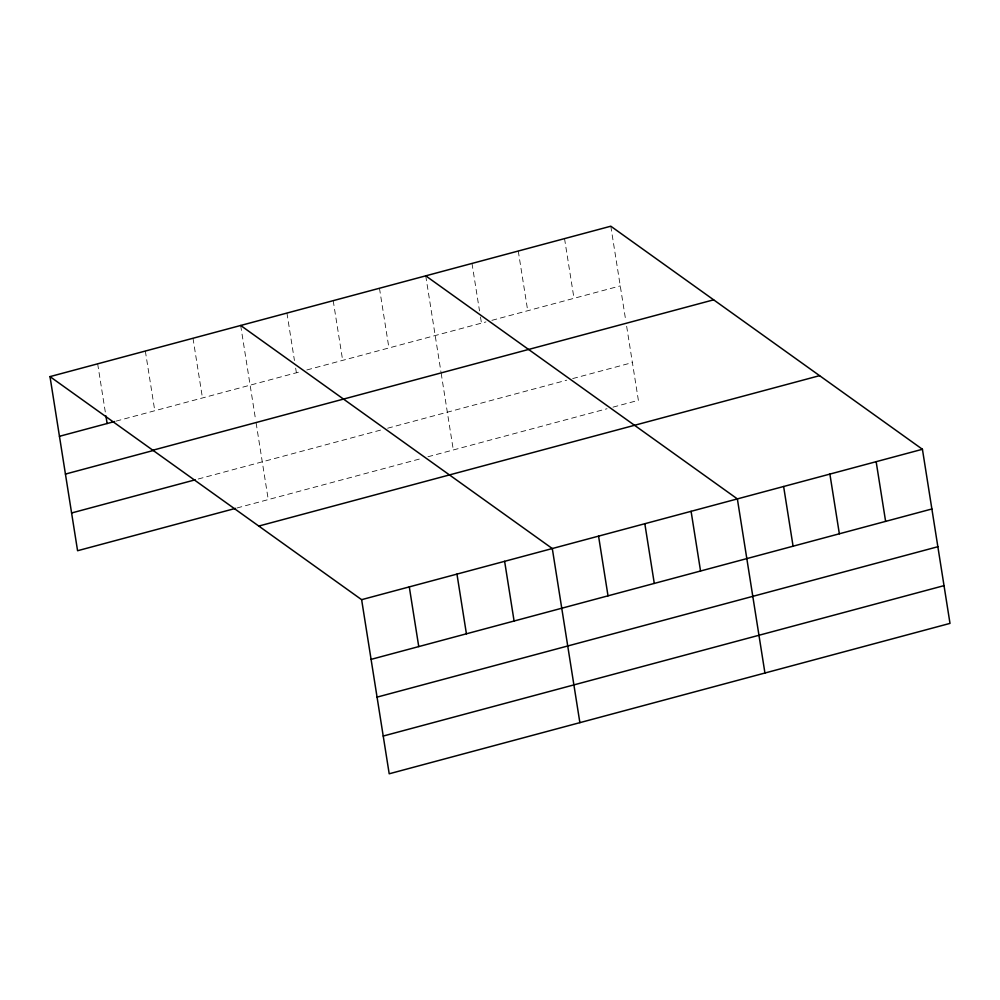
<?xml version="1.0" encoding="UTF-8"?>
<svg xmlns="http://www.w3.org/2000/svg" width="1000" height="1000" viewBox="0 0 1000 1000"><rect width="100%" height="100%" fill="white"/><g stroke="black" fill="none" stroke-linecap="round" stroke-linejoin="round"><path stroke-width="0.75" stroke-dasharray="5 3.75" d="M116.062 421.125L300.875 371.562M306.837 369.963L485.938 321.938M491.9 320.337L620.25 285.912M198.212 479.012L381.662 429.812M387.638 428.212L566.725 380.188M572.7 378.575L632.4 362.575M236.962 507.987L421.975 458.363M427.938 456.763L607.038 408.738M613 407.137L638.375 400.325L626.237 323.663M610.8 226.213L625.763 320.65M564.538 238.612L573.987 298.312M518.263 251.025L527.725 310.725M472 263.438L479.513 310.887M480.487 317.013L481.463 323.137M425.737 275.837L440.938 371.788M441.175 373.3L453.312 449.963M379.475 288.25L388.925 347.95M333.2 300.663L342.663 360.363M286.938 313.062L294.45 360.525M295.663 368.175L296.388 372.762M240.675 325.475L255.625 419.913M256.112 422.938L268.25 499.588M193 338.263L202.463 397.962M145.338 351.037L154.787 410.737M97.662 363.825L105.675 414.338"/><path stroke-width="1.5" d="M50 376.613L610.8 226.213L922.425 449.275L950 623.387L389.2 773.787L361.625 599.675L50 376.613L77.575 550.725L235.475 508.387M59.45 436.312L114.575 421.525M152.838 450.225L713.637 299.825M65.438 474.075L153.325 450.5M71.6 512.975L195.238 479.812M258.788 526.062L819.587 375.662M361.625 599.675L922.425 449.275M371.075 659.375L931.875 508.975M377.062 697.125L937.862 546.725M383.225 736.038L944.025 585.638M425.737 275.837L737.362 498.9L764.938 673.025M240.675 325.475L552.3 548.538L579.875 722.65M876.15 461.675L885.612 521.375M829.887 474.087L839.35 533.787M783.625 486.5L793.075 546.2M691.087 511.312L700.55 571.013M644.825 523.725L654.287 583.425M598.562 536.125L608.013 595.825M504.625 561.325L514.087 621.025M456.962 574.1L466.413 633.8M409.288 586.888L418.75 646.587M105.913 415.875L107.125 423.525"/></g></svg>
